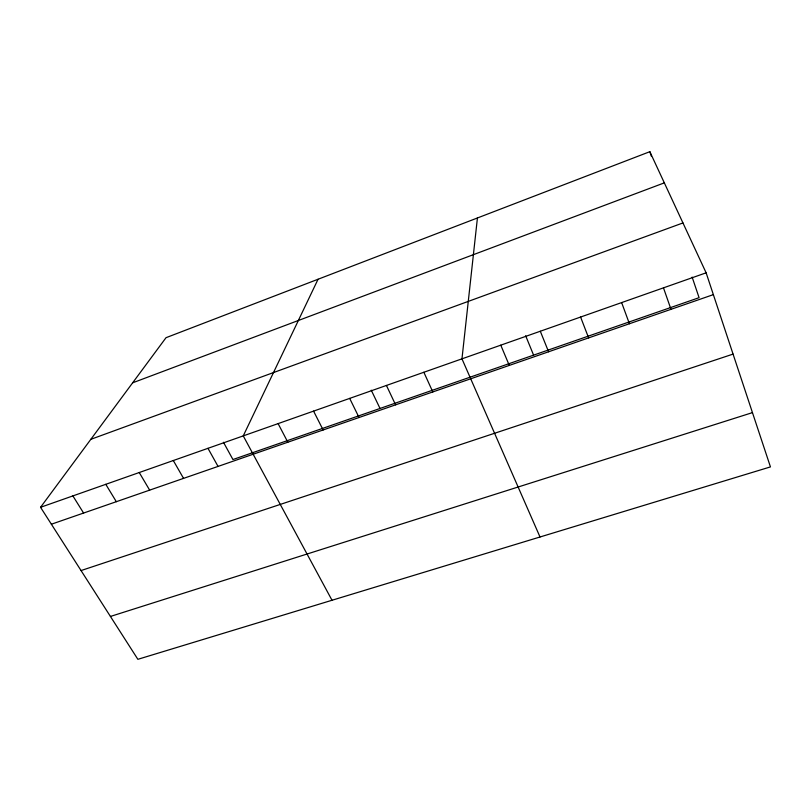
<?xml version="1.0" encoding="UTF-8"?>
<svg xmlns="http://www.w3.org/2000/svg" width="811" height="811" viewBox="0 0 811 811"><rect width="100%" height="100%" fill="white"/><g stroke="black" fill="none" stroke-linecap="round" stroke-linejoin="round"><path stroke-width="1.22" d="M477.426 217.966L461.966 358.837L540.014 536.994M318.064 279.237L243.249 435.892L332.013 600.262M40.55 507.301L166.012 337.7L649.844 151.687L706.128 272.82L770.45 466.903L137.87 659.313L40.55 507.301L706.128 272.82M132.619 382.833L664.331 182.86M90.832 439.319L682.953 222.944M51.377 524.22L713.356 294.636M81.049 570.559L733.063 354.103M110.428 616.451L752.456 412.617M72.889 495.906L83.584 513.049M105.785 484.319L116.328 501.695M139.249 472.529L149.65 490.138M173.311 460.526L183.55 478.378M207.971 448.321L218.047 466.416M223.461 442.269L232.939 459.533L699.082 297.678L692.138 277.098M278.102 423.616L287.844 442.208M313.573 411.116L323.133 429.972M349.683 398.394L359.04 417.513M371.256 390.182L380.024 408.46M386.431 385.448L395.596 404.841M423.859 372.269L432.81 391.936M500.772 345.172L509.288 365.406M525.66 335.764L533.597 355.137M540.308 331.243L548.591 351.781M580.595 317.05L588.624 337.893M621.642 302.584L629.417 323.751M663.479 287.844L670.991 309.326M649.844 151.687L651.395 156.28"/></g></svg>
